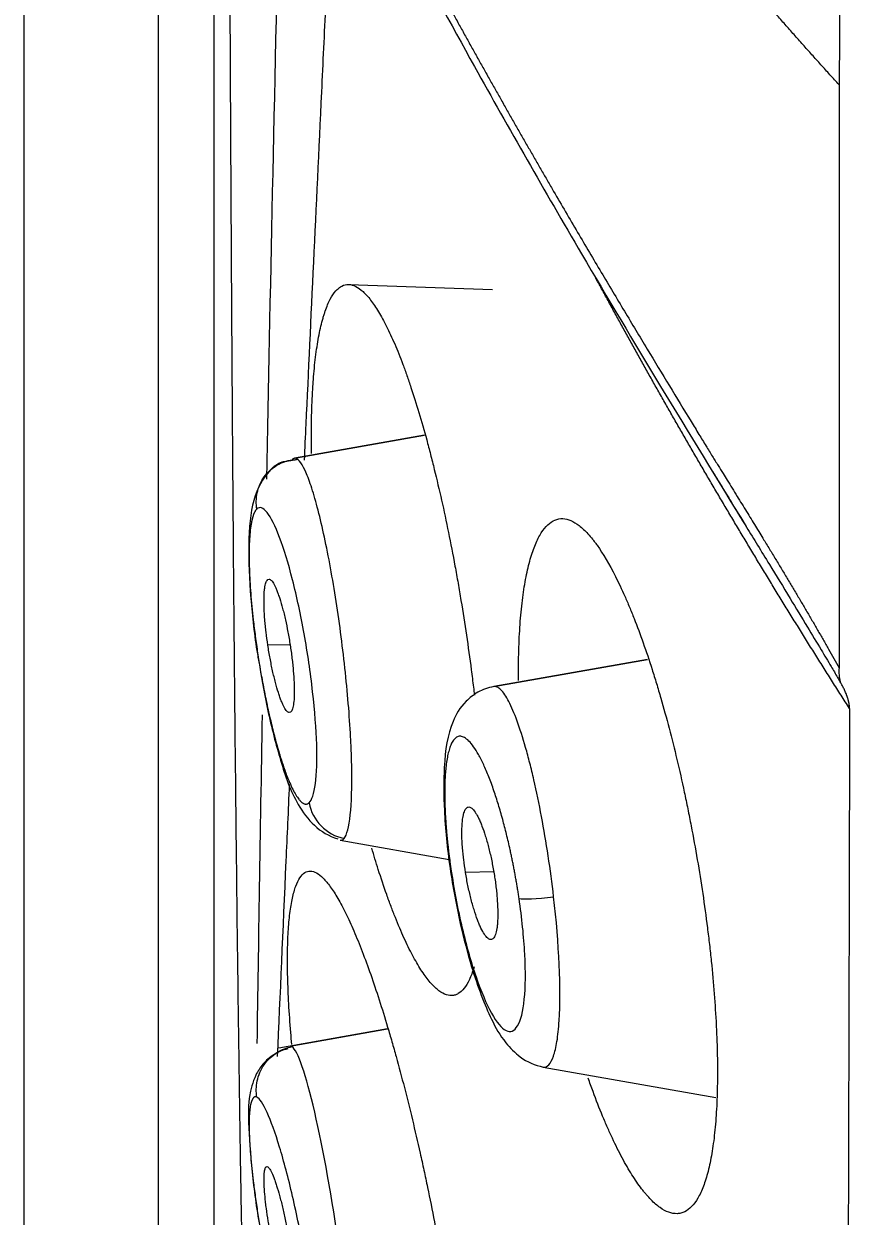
# Model space of a CAD drawing. Extents: x 541 to 1062, y 0 to 382.
# Drawn here: x 775.09 to 780.76, y 251.84 to 260 of the extents above; entities that cross this region are included whole.
import ezdxf

# ---------------------------------------------------------------- set-up
doc = ezdxf.new("R2010")
doc.units = 0
doc.header["$LTSCALE"] = 10
doc.header["$MEASUREMENT"] = 0
doc.header["$PDMODE"] = 3
doc.header["$PDSIZE"] = -10
doc.layers.get('0').update_dxf_attribs({"linetype": 'CONTINUOUS'})
doc.layers.get('DEFPOINTS').update_dxf_attribs({"linetype": 'CONTINUOUS'})
doc.layers.add('1', color=7, linetype='CONTINUOUS')
doc.styles.add('Daelim Dimension', font='')
doc.styles.get('Daelim Dimension').set_extended_font_data('NanumGothic')
doc.dimstyles.new('DEFAULT', dxfattribs={"dimscale": 2, "dimtxt": 2, "dimasz": 2, "dimexe": 0, "dimexo": 2, "dimgap": 1, "dimtad": 1, "dimdec": 1, "dimzin": 9, "dimdsep": 46, "dimtxsty": 'Daelim Dimension', "dimcen": 0.5, "dimclrd": 252, "dimclre": 252, "dimclrt": 3, "dimadec": 1, "dimazin": 0, "dimtfac": 1, "dimtdec": 1, "dimtix": 1, "dimtmove": 0, "dimatfit": 3, "dimfxl": 1, "dimtolj": 1, "dimtzin": 1, "dimlwd": 9, "dimlwe": 9, "dimarcsym": 0})

# ---------------------------------------------------------------- blocks, each defined once
blk = doc.blocks.new('*D9')
at = {"color": 5, "linetype": 'ByBlock', "lineweight": 9, "ltscale": 0.5, "transparency": 16777216}
for p, q in [((729.6377, 97.5389), (729.6377, 341.2206)), ((733.6377, 341.2206), (805.042, 341.2206)), ((809.042, 265.765), (809.042, 341.2206))]:
    blk.add_line(p, q, dxfattribs=at)
at = {"color": 5, "ltscale": 0.5, "transparency": 16777216}
for points in [[(733.6377, 341.8873), (733.6377, 340.5539), (729.6377, 341.2206)], [(805.042, 341.8873), (805.042, 340.5539), (809.042, 341.2206)]]:
    blk.add_solid(points, dxfattribs=at)
at = {"layer": 'DEFPOINTS', "color": 0, "ltscale": 0.5, "transparency": 16777216}
for p in [(809.042, 341.2206), (809.042, 261.765), (729.6377, 93.5389)]:
    blk.add_point(p, dxfattribs=at)
at = {"color": 7, "ltscale": 0.5, "transparency": 16777216, "insert": (769.3398, 346.2206), "char_height": 6, "attachment_point": 5, "style": 'Daelim Dimension'}
blk.add_mtext('\\A1;79.4', dxfattribs=at)

msp = doc.modelspace()

# ---------------------------------------------------------------- linework, layer by layer
at = {"layer": '1', "color": 7, "linetype": 'Continuous', "lineweight": 13}
for p, q in [((776.3946, 302.2637), (776.3946, 249.8852)), ((775.094, 276.0745), (775.094, 251.2472)), ((776.0168, 250.2611), (776.0168, 276.0745)), ((776.9179, 255.7476), (776.7653, 255.7458)), ((778.3126, 254.1933), (778.119, 254.1891))]:
    msp.add_line(p, q, dxfattribs=at)
at = {"layer": '1', "color": 7, "linetype": 'Continuous', "lineweight": 18}
for p, q in [((777.3187, 258.2152), (778.3033, 258.1808)), ((777.8379, 257.1826), (776.9474, 257.0256)), ((776.9476, 257.0256), (777.8379, 257.1826)), ((779.3648, 255.6482), (778.312, 255.4625)), ((778.3122, 255.4626), (779.3648, 255.6482)), ((777.2606, 254.4097), (778.0071, 254.278)), ((777.5855, 253.1171), (776.8405, 252.9858)), ((776.9182, 252.9995), (777.5855, 253.1171)), ((778.6511, 252.8565), (779.8328, 252.6481))]:
    msp.add_line(p, q, dxfattribs=at)
at = {"layer": '1', "color": 7, "linetype": 'Continuous', "lineweight": 13}
for centre, major_axis, ratio, start_param, end_param in [((781.1464, 255.6779), (0.4364, 0.244), 0.713811, 2.700253, 2.9623), ((777.3396, 254.7138), (-0.2034, 0.2205), 0.980541, 0.996249, 2.210489), ((778.7747, 254.0597), (0.2968, 0.0438), 0.096714, 3.359785, 4.521468)]:
    msp.add_ellipse(centre, major_axis=major_axis, ratio=ratio, start_param=start_param, end_param=end_param, dxfattribs=at)
at = {"layer": '1', "color": 7, "linetype": 'Continuous', "lineweight": 18}
for points, knots in [([(780.7491, 295.9735), (780.7434, 293.2116), (780.7357, 290.2542), (780.7234, 284.2266), (780.7171, 281.1374), (780.7045, 274.8029), (780.6979, 271.6788), (780.6879, 267.0649), (780.6847, 265.5362), (780.6811, 263.2686), (780.6805, 262.52), (780.6816, 261.4072), (780.6821, 261.0381), (780.6811, 260.3056), (780.6828, 259.9386), (780.6774, 259.5827)], [0, 0, 0, 0, 0.25, 0.25, 0.5, 0.5, 0.75, 0.75, 0.875, 0.875, 0.9375, 0.9375, 0.96875, 0.96875, 1, 1, 1, 1]), ([(777.1128, 261.7389), (777.3009, 261.3592), (777.6472, 260.6833), (778.1308, 259.7924), (778.5356, 259.0745), (778.9592, 258.3438), (779.4626, 257.5022), (779.8427, 256.8793), (780.0407, 256.5587)], [0, 0, 0, 0, 0.225327, 0.400543, 0.525709, 0.649361, 0.820259, 1, 1, 1, 1]), ([(776.6501, 249.2225), (776.65, 249.2275), (776.65, 249.2375), (776.6499, 249.252), (776.6497, 249.2718), (776.6494, 249.2971), (776.6489, 249.3288), (776.6483, 249.3606), (776.6475, 249.3924), (776.6466, 249.4209), (776.6457, 249.4458), (776.645, 249.4669), (776.6442, 249.4884), (776.6434, 249.5103), (776.6427, 249.5325), (776.6419, 249.5552), (776.641, 249.5782), (776.6402, 249.6017), (776.6394, 249.6255), (776.6385, 249.6498), (776.6376, 249.6744), (776.6368, 249.6995), (776.6359, 249.7249), (776.635, 249.7507), (776.6341, 249.777), (776.6332, 249.8036), (776.6323, 249.8306), (776.6313, 249.8581), (776.6304, 249.8859), (776.6295, 249.9141), (776.6285, 249.9427), (776.6276, 249.9718), (776.6266, 250.0012), (776.6257, 250.031), (776.6248, 250.0612), (776.6238, 250.0919), (776.6229, 250.1229), (776.6219, 250.1543), (776.621, 250.1862), (776.6201, 250.2184), (776.6191, 250.251), (776.6182, 250.2841), (776.616, 250.3644), (776.6126, 250.4948), (776.6081, 250.6811), (776.6036, 250.8748), (776.5993, 251.0759), (776.5951, 251.2845), (776.5909, 251.5005), (776.5869, 251.7238), (776.5829, 251.9546), (776.5789, 252.1928), (776.5751, 252.4383), (776.5713, 252.6912), (776.5651, 253.1256), (776.5567, 253.7678), (776.5465, 254.6569), (776.5369, 255.6073), (776.5308, 256.3188), (776.5274, 256.7457), (776.5265, 256.8665), (776.5256, 256.9879), (776.5247, 257.1099), (776.5239, 257.2325), (776.523, 257.3557), (776.5222, 257.4794), (776.5213, 257.6037), (776.5205, 257.7286), (776.5197, 257.8541), (776.5189, 257.9801), (776.5181, 258.1068), (776.5173, 258.234), (776.5166, 258.3617), (776.5158, 258.4901), (776.5151, 258.619), (776.5144, 258.7485), (776.5136, 258.8786), (776.5129, 259.0092), (776.5122, 259.1404), (776.5115, 259.2722), (776.5108, 259.4045), (776.5102, 259.5374), (776.5095, 259.6708), (776.5089, 259.8049), (776.5082, 259.9395), (776.5076, 260.0746), (776.507, 260.2103), (776.5063, 260.3466), (776.5057, 260.4834), (776.5051, 260.6208), (776.5046, 260.7587), (776.504, 260.8972), (776.5034, 261.0363), (776.5031, 261.1294), (776.5029, 261.176)], [0, 0, 0, 0, 0.003828, 0.00763, 0.010894, 0.018356, 0.025499, 0.032325, 0.038833, 0.045027, 0.048901, 0.052791, 0.056698, 0.060621, 0.064559, 0.068514, 0.072486, 0.076473, 0.080477, 0.084498, 0.088535, 0.092588, 0.096658, 0.100745, 0.104848, 0.108968, 0.113104, 0.117257, 0.121428, 0.125615, 0.129818, 0.134039, 0.138277, 0.142531, 0.146803, 0.151092, 0.155398, 0.159721, 0.164061, 0.168418, 0.172793, 0.177185, 0.181594, 0.204546, 0.227439, 0.25028, 0.273075, 0.295831, 0.318552, 0.341247, 0.36392, 0.386579, 0.409229, 0.431878, 0.45453, 0.522704, 0.590747, 0.658836, 0.727144, 0.735038, 0.742924, 0.750801, 0.75867, 0.766531, 0.774384, 0.78223, 0.790069, 0.797901, 0.805726, 0.813545, 0.821359, 0.829166, 0.836968, 0.844764, 0.852555, 0.860342, 0.868125, 0.875903, 0.883677, 0.891447, 0.899215, 0.906979, 0.91474, 0.922498, 0.930255, 0.938009, 0.945761, 0.953512, 0.961262, 0.96901, 0.976758, 0.984506, 0.992253, 1, 1, 1, 1]), ([(777.0645, 257.0578), (777.0642, 257.0791), (777.0639, 257.1001), (777.0632, 257.1886), (777.0641, 257.319), (777.069, 257.4396), (777.0733, 257.5119), (777.0742, 257.5262), (777.0762, 257.5544), (777.0773, 257.5684), (777.0806, 257.6096), (777.0831, 257.6362), (777.0911, 257.7135), (777.1037, 257.8096), (777.1198, 257.8923), (777.1333, 257.9492), (777.138, 257.9674), (777.1454, 257.9932), (777.1479, 258.0017), (777.153, 258.018), (777.1661, 258.0575), (777.1916, 258.1176), (777.217, 258.1557), (777.2371, 258.1785), (777.244, 258.1851), (777.2581, 258.1965), (777.2653, 258.2012), (777.2875, 258.2123), (777.3028, 258.2158), (777.3187, 258.2152)], [0, 0, 0, 0, 0.029786, 0.029786, 0.126807, 0.223829, 0.223829, 0.248084, 0.248084, 0.272339, 0.272339, 0.32085, 0.32085, 0.417871, 0.514893, 0.514893, 0.563404, 0.563404, 0.587659, 0.587659, 0.611914, 0.708936, 0.805957, 0.805957, 0.854468, 0.854468, 0.902979, 0.902979, 1, 1, 1, 1]), ([(777.3187, 258.2152), (777.3344, 258.2147), (777.3504, 258.2102), (777.3832, 258.1939), (777.4167, 258.17), (777.4516, 258.1315), (777.4782, 258.097), (777.4872, 258.0845), (777.5053, 258.0577), (777.5144, 258.0434), (777.5418, 257.9981), (777.5784, 257.9311), (777.6337, 257.8112), (777.6709, 257.7183), (777.6943, 257.656), (777.699, 257.6434), (777.7083, 257.6178), (777.7222, 257.5788), (777.7361, 257.5385), (777.7636, 257.456), (777.7999, 257.341), (777.8355, 257.2163), (777.8619, 257.119), (777.8706, 257.0859), (777.888, 257.0185), (777.8967, 256.9841), (777.9223, 256.8801), (777.9555, 256.7387), (778.0026, 256.518), (778.0323, 256.3653), (778.0538, 256.2485), (778.0609, 256.2092), (778.0747, 256.1304), (778.0814, 256.091), (778.1011, 255.9727), (778.1259, 255.8147), (778.148, 255.6561), (778.1635, 255.537), (778.1685, 255.4972), (778.1754, 255.4395), (778.1776, 255.4215), (778.1797, 255.4035)], [0, 0, 0, 0, 0.056414, 0.056414, 0.112829, 0.169243, 0.169243, 0.19745, 0.19745, 0.225657, 0.225657, 0.282072, 0.338486, 0.3949, 0.3949, 0.409004, 0.409004, 0.423107, 0.451314, 0.451314, 0.507729, 0.564143, 0.564143, 0.59235, 0.59235, 0.620557, 0.620557, 0.676972, 0.733386, 0.7898, 0.7898, 0.818007, 0.818007, 0.846215, 0.846215, 0.902629, 0.959043, 0.959043, 0.98725, 0.98725, 1, 1, 1, 1]), ([(776.7796, 256.942), (776.7304, 256.8885), (776.6543, 256.7501), (776.6273, 256.4515), (776.6432, 256.08), (776.6757, 255.7818), (776.7041, 255.6277), (776.7098, 255.599)], [0, 0, 0, 0, 0.240897, 0.489285, 0.726047, 0.948935, 1, 1, 1, 1]), ([(779.8106, 256.9355), (779.8211, 256.9181), (779.8523, 256.8666), (779.9059, 256.7785), (779.9729, 256.6688), (780.0445, 256.552), (780.1205, 256.428), (780.2201, 256.2654), (780.3339, 256.0792), (780.4523, 255.8841), (780.5461, 255.7282), (780.615, 255.6128), (780.6589, 255.539), (780.6797, 255.5038), (780.6859, 255.4934)], [0, 0, 0, 0, 0.03737, 0.110941, 0.189216, 0.272183, 0.359828, 0.452133, 0.614248, 0.747932, 0.853268, 0.930345, 0.979238, 1, 1, 1, 1]), ([(777.0475, 254.6663), (777.0671, 254.6844), (777.0814, 254.7276), (777.0998, 254.8671), (777.1028, 254.9565), (777.0964, 255.1722), (777.0871, 255.2948), (777.0571, 255.5592), (777.0375, 255.6923), (776.9906, 255.9527), (776.9639, 256.0763), (776.905, 256.3073), (776.8754, 256.4043), (776.8155, 256.5627), (776.7873, 256.6191), (776.7327, 256.688), (776.7094, 256.6963), (776.6899, 256.6783)], [0, 0, 0, 0, 0.125, 0.125, 0.25, 0.25, 0.375, 0.375, 0.5, 0.5, 0.625, 0.625, 0.75, 0.75, 0.875, 0.875, 1, 1, 1, 1]), ([(776.6899, 256.6783), (776.6892, 256.6776), (776.6877, 256.6762), (776.6855, 256.6738), (776.6833, 256.6712), (776.6812, 256.6683), (776.6792, 256.6652), (776.6772, 256.6619), (776.6752, 256.6584), (776.6733, 256.6546), (776.6714, 256.6506), (776.6696, 256.6463), (776.6678, 256.6419), (776.6661, 256.6372), (776.6644, 256.6322), (776.6628, 256.6271), (776.6612, 256.6217), (776.6597, 256.616), (776.6582, 256.6102), (776.6567, 256.6041), (776.6553, 256.5978), (776.654, 256.5912), (776.6527, 256.5845), (776.6514, 256.5774), (776.6502, 256.5702), (776.649, 256.5627), (776.6479, 256.555), (776.6448, 256.532), (776.6406, 256.4903), (776.6372, 256.4234), (776.6364, 256.3484), (776.6381, 256.2682), (776.6418, 256.1848), (776.6475, 256.0998), (776.6552, 256.0114), (776.6635, 255.9318), (776.6717, 255.8631), (776.6789, 255.8062), (776.6867, 255.7493), (776.695, 255.6926), (776.7038, 255.636), (776.7131, 255.5794), (776.7273, 255.4984), (776.7472, 255.394), (776.7739, 255.2697), (776.8023, 255.1518), (776.8317, 255.0424), (776.8617, 254.9441), (776.8893, 254.8656), (776.914, 254.804), (776.9359, 254.7569), (776.9571, 254.7184), (776.973, 254.6956), (776.9838, 254.6828), (776.9898, 254.6763), (776.9958, 254.6707), (777.0016, 254.6661), (777.0072, 254.6624), (777.0128, 254.6596), (777.0182, 254.6578), (777.0234, 254.6568), (777.0285, 254.6568), (777.0335, 254.6578), (777.0383, 254.6596), (777.043, 254.6624), (777.046, 254.665), (777.0475, 254.6663)], [0, 0, 0, 0, 0.004847, 0.009683, 0.014509, 0.019326, 0.024135, 0.028937, 0.033733, 0.038525, 0.043314, 0.048101, 0.052888, 0.057674, 0.062463, 0.067254, 0.072049, 0.076849, 0.081656, 0.08647, 0.091293, 0.096126, 0.10097, 0.105826, 0.110695, 0.115579, 0.120479, 0.125396, 0.15843, 0.190966, 0.223382, 0.256057, 0.286095, 0.315713, 0.345194, 0.374828, 0.392983, 0.410947, 0.428774, 0.446518, 0.464235, 0.481982, 0.499814, 0.541157, 0.58253, 0.624627, 0.666687, 0.708223, 0.749917, 0.781233, 0.812341, 0.84353, 0.875089, 0.884887, 0.894622, 0.904302, 0.913937, 0.923533, 0.933101, 0.942648, 0.952184, 0.961717, 0.971256, 0.980811, 0.990389, 1, 1, 1, 1]), ([(778.4823, 255.5038), (778.4822, 255.5154), (778.4821, 255.527), (778.4818, 255.6052), (778.4836, 255.7337), (778.49, 255.8523), (778.4965, 255.9375), (778.499, 255.9653), (778.5045, 256.0195), (778.5075, 256.0457), (778.5174, 256.1217), (778.5326, 256.2161), (778.5519, 256.2971), (778.5679, 256.3529), (778.5735, 256.3706), (778.5851, 256.4043), (778.5912, 256.4204), (778.61, 256.4654), (778.6367, 256.5175), (778.6664, 256.5545), (778.6977, 256.5841), (778.7141, 256.5951), (778.7484, 256.6094), (778.7662, 256.6126), (778.7845, 256.612)], [0, 0, 0, 0, 0.016909, 0.016909, 0.115218, 0.213527, 0.213527, 0.262682, 0.262682, 0.311837, 0.311837, 0.410146, 0.508455, 0.508455, 0.557609, 0.557609, 0.606764, 0.606764, 0.705073, 0.803382, 0.803382, 0.901691, 0.901691, 1, 1, 1, 1]), ([(778.7845, 256.612), (778.8026, 256.6113), (778.8211, 256.6069), (778.8589, 256.5909), (778.8974, 256.5676), (778.9374, 256.53), (778.968, 256.4964), (778.9783, 256.4843), (778.9939, 256.4648), (778.9991, 256.4581), (779.0095, 256.4442), (779.0148, 256.4371), (779.0618, 256.3711), (779.1038, 256.2997), (779.1674, 256.174), (779.1886, 256.129), (779.2207, 256.0567), (779.2314, 256.0318), (779.2526, 255.9808), (779.2632, 255.9547), (779.3156, 255.8213), (779.3567, 255.705), (779.4069, 255.5478), (779.4218, 255.4997), (779.4367, 255.4503), (779.4465, 255.417), (779.4515, 255.4002), (779.4758, 255.3158), (779.5138, 255.1781), (779.5674, 254.9633), (779.6011, 254.8147), (779.6255, 254.7011), (779.6334, 254.6629), (779.6491, 254.5858), (779.6568, 254.5472), (779.6791, 254.4314), (779.7071, 254.2767), (779.7319, 254.1216), (779.755, 253.9663), (779.7657, 253.8885), (779.7805, 253.7717), (779.7851, 253.733), (779.7939, 253.6563), (779.7981, 253.6183), (779.8097, 253.5052), (779.8231, 253.3568), (779.8324, 253.2135), (779.8369, 253.1255), (779.8377, 253.108), (779.8392, 253.0731), (779.8399, 253.0557), (779.8418, 253.004), (779.8427, 252.9702), (779.8447, 252.8706), (779.8451, 252.7429), (779.8411, 252.625), (779.8364, 252.5404), (779.8345, 252.5128), (779.8302, 252.4588), (779.8278, 252.4325), (779.8197, 252.3562), (779.8067, 252.2613), (779.7896, 252.1798), (779.7704, 252.1049), (779.7597, 252.0708), (779.7363, 252.0093), (779.7238, 251.9825), (779.697, 251.9364), (779.6685, 251.8978), (779.6367, 251.8739), (779.6116, 251.8615), (779.6031, 251.8584), (779.5856, 251.8539), (779.5767, 251.8527), (779.5676, 251.8523)], [0, 0, 0, 0, 0.03125, 0.03125, 0.0625, 0.09375, 0.09375, 0.109375, 0.109375, 0.117187, 0.117187, 0.125, 0.125, 0.1875, 0.1875, 0.21875, 0.21875, 0.234375, 0.234375, 0.25, 0.25, 0.3125, 0.3125, 0.328125, 0.335937, 0.335937, 0.34375, 0.34375, 0.375, 0.40625, 0.4375, 0.4375, 0.453125, 0.453125, 0.46875, 0.46875, 0.5, 0.53125, 0.53125, 0.5625, 0.5625, 0.578125, 0.578125, 0.59375, 0.59375, 0.625, 0.65625, 0.65625, 0.664062, 0.664062, 0.671875, 0.671875, 0.6875, 0.6875, 0.71875, 0.75, 0.75, 0.765625, 0.765625, 0.78125, 0.78125, 0.8125, 0.84375, 0.84375, 0.875, 0.875, 0.90625, 0.90625, 0.9375, 0.96875, 0.96875, 0.984375, 0.984375, 1, 1, 1, 1]), ([(776.7653, 255.7458), (776.7608, 255.7758), (776.7568, 255.8053), (776.7516, 255.8488), (776.7501, 255.8632), (776.7472, 255.8918), (776.7459, 255.906), (776.7425, 255.9473), (776.7409, 255.9734), (776.7394, 256.0104), (776.7391, 256.0225), (776.7388, 256.0456), (776.7388, 256.0566), (776.7394, 256.0879), (776.7404, 256.1066), (776.7429, 256.1312), (776.7439, 256.1388), (776.7463, 256.1526), (776.7489, 256.165), (776.7521, 256.1747), (776.7556, 256.183), (776.7575, 256.1865), (776.7636, 256.1947), (776.7681, 256.1973), (776.7756, 256.1969), (776.7782, 256.196), (776.7837, 256.1928), (776.7865, 256.1905), (776.7951, 256.1816), (776.8011, 256.1729), (776.8106, 256.1558), (776.8138, 256.1494), (776.8203, 256.1354), (776.8268, 256.1203), (776.8334, 256.1029), (776.84, 256.0844), (776.8434, 256.0745), (776.8534, 256.0432), (776.86, 256.0207), (776.8697, 255.9844), (776.8729, 255.9719), (776.8792, 255.946), (776.8824, 255.9326), (776.8915, 255.8919), (776.8973, 255.8639), (776.9082, 255.8063), (776.9133, 255.7765), (776.918, 255.7465)], [0, 0, 0, 0, 0.0625, 0.0625, 0.09375, 0.09375, 0.125, 0.125, 0.1875, 0.1875, 0.21875, 0.21875, 0.25, 0.25, 0.3125, 0.3125, 0.34375, 0.34375, 0.375, 0.40625, 0.40625, 0.4375, 0.4375, 0.5, 0.5, 0.53125, 0.53125, 0.5625, 0.5625, 0.625, 0.625, 0.65625, 0.65625, 0.6875, 0.71875, 0.71875, 0.75, 0.75, 0.8125, 0.8125, 0.84375, 0.84375, 0.875, 0.875, 0.9375, 0.9375, 1, 1, 1, 1]), ([(776.918, 255.7465), (776.9227, 255.7161), (776.9269, 255.6861), (776.9324, 255.6417), (776.934, 255.627), (776.9371, 255.5978), (776.9385, 255.5833), (776.9421, 255.5411), (776.9439, 255.5143), (776.9455, 255.4762), (776.9459, 255.4638), (776.9463, 255.4401), (776.9463, 255.4288), (776.9459, 255.3966), (776.9449, 255.3774), (776.9416, 255.3434), (776.9393, 255.3292), (776.9349, 255.3121), (776.9333, 255.3071), (776.9297, 255.2985), (776.9278, 255.2949), (776.9216, 255.2864), (776.917, 255.2837), (776.9094, 255.2842), (776.9067, 255.285), (776.9012, 255.2883), (776.8984, 255.2907), (776.8896, 255.2999), (776.8835, 255.3088), (776.8738, 255.3265), (776.8706, 255.3331), (776.864, 255.3474), (776.8574, 255.3629), (776.8507, 255.3809), (776.8439, 255.4), (776.8405, 255.4103), (776.8303, 255.4423), (776.8236, 255.4654), (776.8138, 255.5027), (776.8106, 255.5156), (776.8041, 255.5422), (776.801, 255.5559), (776.7918, 255.5974), (776.786, 255.6259), (776.7778, 255.6702), (776.7751, 255.6853), (776.7701, 255.7155), (776.7676, 255.7306), (776.7653, 255.7458)], [0, 0, 0, 0, 0.0625, 0.0625, 0.09375, 0.09375, 0.125, 0.125, 0.1875, 0.1875, 0.21875, 0.21875, 0.25, 0.25, 0.3125, 0.3125, 0.375, 0.375, 0.40625, 0.40625, 0.4375, 0.4375, 0.5, 0.5, 0.53125, 0.53125, 0.5625, 0.5625, 0.625, 0.625, 0.65625, 0.65625, 0.6875, 0.71875, 0.71875, 0.75, 0.75, 0.8125, 0.8125, 0.84375, 0.84375, 0.875, 0.875, 0.9375, 0.9375, 0.96875, 0.96875, 1, 1, 1, 1]), ([(776.7098, 255.599), (776.7259, 255.4966), (776.7674, 255.2679), (776.8541, 254.9374), (776.9373, 254.6935), (777.0816, 254.4959), (777.1835, 254.4388), (777.2438, 254.4186)], [0, 0, 0, 0, 0.182089, 0.429097, 0.692345, 0.839292, 1, 1, 1, 1]), ([(780.7491, 255.3116), (780.7491, 255.3132), (780.7491, 255.3162), (780.7489, 255.321), (780.7486, 255.3257), (780.7482, 255.3306), (780.7476, 255.3355), (780.7469, 255.3404), (780.7461, 255.3454), (780.7451, 255.3505), (780.744, 255.3556), (780.7428, 255.3608), (780.7415, 255.366), (780.7401, 255.3712), (780.7386, 255.3765), (780.7369, 255.3819), (780.7352, 255.3873), (780.7333, 255.3927), (780.7314, 255.3982), (780.7293, 255.4038), (780.7272, 255.4094), (780.724, 255.4174), (780.7197, 255.4276), (780.7142, 255.4398), (780.7086, 255.4514), (780.703, 255.4627), (780.6973, 255.4734), (780.6915, 255.4838), (780.6878, 255.4901), (780.6859, 255.4934)], [0, 0, 0, 0, 0.024313, 0.04833, 0.07211, 0.095714, 0.119205, 0.142646, 0.166102, 0.189638, 0.21332, 0.23721, 0.261373, 0.285868, 0.310755, 0.336091, 0.361928, 0.388318, 0.415309, 0.442947, 0.471275, 0.50033, 0.567157, 0.63481, 0.703718, 0.774301, 0.846962, 0.922079, 1, 1, 1, 1]), ([(778.3121, 255.4619), (778.2726, 255.454), (778.2045, 255.4302), (778.0936, 255.3425), (778.003, 255.1818), (777.969, 254.9618), (777.969, 254.5985), (777.993, 254.3581), (778.013, 254.2179)], [0, 0, 0, 0, 0.083144, 0.157846, 0.299065, 0.573092, 0.768018, 1, 1, 1, 1]), ([(780.7491, 255.3116), (780.7434, 252.5937), (780.7357, 250.059), (780.7234, 245.5675), (780.7171, 243.5881), (780.7045, 240.1824), (780.6979, 238.8224), (780.6879, 237.283), (780.6847, 236.8531), (780.6811, 236.3385), (780.6805, 236.1883), (780.6816, 235.9924), (780.6821, 235.9324), (780.6811, 235.8289), (780.6828, 235.7769), (780.6774, 235.75)], [0, 0, 0, 0, 0.25, 0.25, 0.5, 0.5, 0.75, 0.75, 0.875, 0.875, 0.9375, 0.9375, 0.96875, 0.96875, 1, 1, 1, 1]), ([(778.4859, 254.0108), (778.4851, 254.0161), (778.4835, 254.0267), (778.481, 254.0427), (778.4785, 254.0587), (778.476, 254.0746), (778.4734, 254.0906), (778.4707, 254.1065), (778.468, 254.1225), (778.4653, 254.1384), (778.4624, 254.1543), (778.4596, 254.1702), (778.4567, 254.1861), (778.4537, 254.202), (778.4506, 254.2179), (778.4476, 254.2338), (778.4444, 254.2497), (778.4412, 254.2656), (778.438, 254.2814), (778.4347, 254.2973), (778.4313, 254.3131), (778.4279, 254.3289), (778.4217, 254.3574), (778.4124, 254.3982), (778.3999, 254.4507), (778.3869, 254.5021), (778.3685, 254.5712), (778.3443, 254.6552), (778.3126, 254.7534), (778.2788, 254.8455), (778.2432, 254.9289), (778.2082, 254.9977), (778.1743, 255.0522), (778.142, 255.0914), (778.1126, 255.1145), (778.0862, 255.1236), (778.0631, 255.1199), (778.0422, 255.1037), (778.0251, 255.0776), (778.0115, 255.0454), (778.001, 255.0098), (777.9922, 254.9677), (777.9857, 254.922), (777.981, 254.8741), (777.9781, 254.8248), (777.9766, 254.7748), (777.9763, 254.7252), (777.977, 254.6768), (777.9786, 254.6264), (777.9808, 254.5824), (777.983, 254.5456), (777.985, 254.5166), (777.9873, 254.4874), (777.9898, 254.4579), (777.9926, 254.4281), (777.9957, 254.3979), (777.999, 254.3675), (778.0025, 254.3367), (778.0063, 254.3057), (778.0104, 254.2743), (778.0147, 254.2426), (778.0178, 254.2214), (778.0194, 254.2107)], [0, 0, 0, 0, 0.005018, 0.01003, 0.015036, 0.020039, 0.02504, 0.030039, 0.035039, 0.040041, 0.045045, 0.050053, 0.055067, 0.060087, 0.065116, 0.070154, 0.075202, 0.080263, 0.085336, 0.090424, 0.095527, 0.100648, 0.105786, 0.123271, 0.140752, 0.15828, 0.175905, 0.213076, 0.250114, 0.291671, 0.33311, 0.375091, 0.415328, 0.455189, 0.495255, 0.530478, 0.565283, 0.600099, 0.635354, 0.66197, 0.688328, 0.714626, 0.741063, 0.763185, 0.785378, 0.807767, 0.826235, 0.844633, 0.86303, 0.881492, 0.891379, 0.901228, 0.911052, 0.920859, 0.930661, 0.940468, 0.95029, 0.960139, 0.970024, 0.979956, 0.989945, 1, 1, 1, 1]), ([(778.119, 254.1891), (778.1142, 254.2189), (778.11, 254.2483), (778.1048, 254.2917), (778.1032, 254.306), (778.1004, 254.3345), (778.0992, 254.3486), (778.0961, 254.3897), (778.0948, 254.4157), (778.0941, 254.4526), (778.0941, 254.4646), (778.0944, 254.4875), (778.0948, 254.4984), (778.0964, 254.5295), (778.0983, 254.5481), (778.1023, 254.5726), (778.1038, 254.5801), (778.1072, 254.5937), (778.1109, 254.6059), (778.1153, 254.6155), (778.12, 254.6238), (778.1225, 254.6272), (778.1305, 254.6353), (778.1363, 254.6378), (778.1458, 254.6374), (778.1491, 254.6365), (778.1559, 254.6334), (778.1593, 254.6311), (778.1699, 254.6223), (778.1773, 254.6137), (778.1887, 254.5969), (778.1926, 254.5905), (778.2004, 254.5768), (778.2082, 254.5619), (778.216, 254.5447), (778.2238, 254.5264), (778.2278, 254.5167), (778.2396, 254.4858), (778.2472, 254.4636), (778.2584, 254.4277), (778.2621, 254.4153), (778.2694, 254.3897), (778.273, 254.3765), (778.2834, 254.3361), (778.2899, 254.3084), (778.299, 254.2655), (778.3019, 254.251), (778.3076, 254.2215), (778.3103, 254.2067), (778.3128, 254.1918)], [0, 0, 0, 0, 0.0625, 0.0625, 0.09375, 0.09375, 0.125, 0.125, 0.1875, 0.1875, 0.21875, 0.21875, 0.25, 0.25, 0.3125, 0.3125, 0.34375, 0.34375, 0.375, 0.40625, 0.40625, 0.4375, 0.4375, 0.5, 0.5, 0.53125, 0.53125, 0.5625, 0.5625, 0.625, 0.625, 0.65625, 0.65625, 0.6875, 0.71875, 0.71875, 0.75, 0.75, 0.8125, 0.8125, 0.84375, 0.84375, 0.875, 0.875, 0.9375, 0.9375, 0.96875, 0.96875, 1, 1, 1, 1]), ([(778.024, 253.3458), (778.0083, 253.3453), (777.9921, 253.3487), (777.9588, 253.3632), (777.9245, 253.3853), (777.8885, 253.4224), (777.8609, 253.456), (777.8515, 253.4682), (777.8326, 253.4944), (777.8231, 253.5084), (777.7945, 253.5529), (777.7561, 253.619), (777.6977, 253.7379), (777.6582, 253.8305), (777.6284, 253.905), (777.6185, 253.9305), (777.5988, 253.9829), (777.589, 254.0097), (777.5597, 254.0921), (777.5252, 254.1946), (777.4913, 254.3052), (777.4765, 254.3554)], [0, 0, 0, 0, 0.102202, 0.102202, 0.204405, 0.306607, 0.306607, 0.357709, 0.357709, 0.40881, 0.40881, 0.511012, 0.613215, 0.715417, 0.715417, 0.766519, 0.766519, 0.81762, 0.81762, 0.919822, 1, 1, 1, 1]), ([(776.9294, 253.0109), (776.9268, 253.0386), (776.9245, 253.0659), (776.9167, 253.1607), (776.9076, 253.2917), (776.9026, 253.413), (776.9004, 253.5002), (776.8999, 253.5287), (776.8995, 253.5843), (776.8996, 253.6112), (776.9006, 253.6893), (776.904, 253.7865), (776.9115, 253.8702), (776.9186, 253.9279), (776.9212, 253.9463), (776.927, 253.9813), (776.9302, 253.9979), (776.9403, 254.0447), (776.9557, 254.099), (776.9745, 254.1378), (776.9951, 254.1688), (777.0063, 254.1804), (777.0304, 254.1956), (777.0432, 254.1992), (777.0568, 254.1987)], [0, 0, 0, 0, 0.038138, 0.038138, 0.134324, 0.23051, 0.23051, 0.278603, 0.278603, 0.326697, 0.326697, 0.422883, 0.519069, 0.519069, 0.567162, 0.567162, 0.615255, 0.615255, 0.711441, 0.807628, 0.807628, 0.903814, 0.903814, 1, 1, 1, 1]), ([(777.0568, 254.1987), (777.0702, 254.1982), (777.0843, 254.1938), (777.1134, 254.1774), (777.1437, 254.1534), (777.1762, 254.1144), (777.2015, 254.0795), (777.21, 254.067), (777.2274, 254.0399), (777.2361, 254.0255), (777.2626, 253.9798), (777.2985, 253.9122), (777.354, 253.7914), (777.3921, 253.6979), (777.4308, 253.5977), (777.4502, 253.545), (777.4889, 253.4347), (777.5276, 253.3195), (777.5663, 253.1945), (777.5953, 253.0971), (777.605, 253.064), (777.6195, 253.0134), (777.6244, 252.9963), (777.634, 252.9621), (777.658, 252.8762), (777.7004, 252.7174), (777.7552, 252.4973), (777.7906, 252.345), (777.8168, 252.2285), (777.8254, 252.1893), (777.8424, 252.1109), (777.8507, 252.0717), (777.8753, 251.954), (777.907, 251.7966), (777.9365, 251.6385), (777.9577, 251.5197), (777.9647, 251.4801), (777.9783, 251.4007), (777.9849, 251.3609), (778.0043, 251.2425), (778.0285, 251.087), (778.06, 250.8608), (778.0777, 250.7146), (778.0898, 250.6068), (778.0937, 250.5711), (778.1008, 250.501), (778.1041, 250.4666), (778.1075, 250.4295), (778.1078, 250.4262), (778.1081, 250.4228)], [0, 0, 0, 0, 0.045353, 0.045353, 0.090705, 0.136058, 0.136058, 0.158734, 0.158734, 0.18141, 0.18141, 0.226763, 0.272115, 0.317468, 0.317468, 0.36282, 0.36282, 0.408173, 0.453525, 0.453525, 0.476201, 0.476201, 0.487539, 0.487539, 0.498878, 0.54423, 0.589583, 0.634935, 0.634935, 0.657611, 0.657611, 0.680288, 0.680288, 0.72564, 0.770993, 0.770993, 0.793669, 0.793669, 0.816345, 0.816345, 0.861698, 0.90705, 0.952403, 0.952403, 0.975079, 0.975079, 0.997755, 0.997755, 1, 1, 1, 1]), ([(778.0129, 254.2177), (778.0326, 254.0869), (778.0759, 253.8553), (778.1718, 253.4849), (778.2782, 253.2095), (778.3708, 253.0424), (778.5037, 252.9062), (778.5937, 252.8685), (778.6512, 252.8566)], [0, 0, 0, 0, 0.197777, 0.366557, 0.618674, 0.77039, 0.86804, 1, 1, 1, 1]), ([(778.0194, 254.2107), (778.0389, 254.0778), (778.0642, 253.9448), (778.1236, 253.6904), (778.1563, 253.5751), (778.2256, 253.373), (778.2608, 253.2905), (778.3327, 253.1619), (778.3657, 253.1223), (778.4272, 253.0916), (778.4532, 253.1017), (778.4976, 253.1762), (778.513, 253.2363), (778.53, 253.4043), (778.5311, 253.508), (778.5185, 253.7499), (778.5056, 253.8771), (778.4859, 254.0108)], [0, 0, 0, 0, 0.125, 0.125, 0.25, 0.25, 0.375, 0.375, 0.5, 0.5, 0.625, 0.625, 0.75, 0.75, 0.875, 0.875, 1, 1, 1, 1]), ([(778.3128, 254.1918), (778.3179, 254.1614), (778.3224, 254.1315), (778.328, 254.087), (778.3297, 254.0723), (778.3328, 254.0431), (778.3341, 254.0286), (778.3375, 253.9863), (778.339, 253.9595), (778.34, 253.9214), (778.3401, 253.909), (778.3399, 253.8853), (778.3393, 253.8627), (778.3379, 253.8424), (778.3361, 253.8231), (778.335, 253.814), (778.331, 253.7886), (778.3276, 253.7745), (778.3215, 253.7575), (778.3193, 253.7525), (778.3145, 253.7439), (778.3119, 253.7403), (778.3039, 253.7319), (778.2979, 253.7293), (778.2883, 253.7297), (778.2849, 253.7306), (778.278, 253.7338), (778.2709, 253.7385), (778.2636, 253.746), (778.256, 253.7549), (778.2522, 253.7601), (778.2404, 253.7777), (778.2326, 253.7919), (778.2206, 253.8168), (778.2166, 253.8257), (778.2086, 253.8447), (778.2045, 253.8549), (778.1926, 253.8866), (778.1848, 253.9096), (778.1735, 253.9467), (778.1697, 253.9595), (778.1623, 253.9861), (778.1587, 253.9996), (778.1483, 254.0409), (778.1418, 254.0694), (778.1327, 254.1136), (778.1297, 254.1287), (778.1242, 254.1588), (778.1215, 254.1739), (778.119, 254.1891)], [0, 0, 0, 0, 0.0625, 0.0625, 0.09375, 0.09375, 0.125, 0.125, 0.1875, 0.1875, 0.21875, 0.21875, 0.25, 0.28125, 0.28125, 0.3125, 0.3125, 0.375, 0.375, 0.40625, 0.40625, 0.4375, 0.4375, 0.5, 0.5, 0.53125, 0.53125, 0.5625, 0.59375, 0.59375, 0.625, 0.625, 0.6875, 0.6875, 0.71875, 0.71875, 0.75, 0.75, 0.8125, 0.8125, 0.84375, 0.84375, 0.875, 0.875, 0.9375, 0.9375, 0.96875, 0.96875, 1, 1, 1, 1]), ([(778.1789, 253.5438), (778.1782, 253.5415), (778.1775, 253.5393), (778.1671, 253.5057), (778.1566, 253.4784), (778.1341, 253.4314), (778.1101, 253.3919), (778.0831, 253.3675), (778.0617, 253.355), (778.0544, 253.3518), (778.0395, 253.3473), (778.0318, 253.3461), (778.024, 253.3458)], [0, 0, 0, 0, 0.017681, 0.017681, 0.263261, 0.263261, 0.50884, 0.75442, 0.75442, 0.87721, 0.87721, 1, 1, 1, 1]), ([(776.9013, 252.9809), (776.8659, 252.9719), (776.8028, 252.9461), (776.7282, 252.8791), (776.6801, 252.8023), (776.6274, 252.6485), (776.6312, 252.4651), (776.6572, 252.1027), (776.6959, 251.8297), (776.7238, 251.6893), (776.7268, 251.6745)], [0, 0, 0, 0, 0.064874, 0.129039, 0.191072, 0.251937, 0.505564, 0.745375, 0.973315, 1, 1, 1, 1]), ([(779.5676, 251.8523), (779.5492, 251.8517), (779.5303, 251.8549), (779.4917, 251.8688), (779.452, 251.8901), (779.4106, 251.926), (779.3788, 251.9584), (779.368, 251.9702), (779.3518, 251.9892), (779.3463, 251.9957), (779.3355, 252.0093), (779.3082, 252.0441), (779.2588, 252.1161), (779.1922, 252.2312), (779.1474, 252.3207), (779.1192, 252.3807), (779.1136, 252.393), (779.1024, 252.4177), (779.0855, 252.4553), (779.0689, 252.4944), (779.0357, 252.5743), (779.0025, 252.659), (778.9698, 252.7494), (778.9587, 252.781)], [0, 0, 0, 0, 0.105042, 0.105042, 0.210084, 0.315126, 0.315126, 0.367647, 0.367647, 0.393908, 0.393908, 0.420168, 0.52521, 0.630252, 0.735294, 0.735294, 0.761555, 0.761555, 0.787815, 0.840336, 0.840336, 0.945378, 1, 1, 1, 1]), ([(776.6899, 252.65), (776.6892, 252.6504), (776.6877, 252.6511), (776.6855, 252.6518), (776.6833, 252.6523), (776.6812, 252.6525), (776.6792, 252.6525), (776.6772, 252.6523), (776.6752, 252.6518), (776.6733, 252.6511), (776.6714, 252.6502), (776.6696, 252.649), (776.6678, 252.6476), (776.6661, 252.6459), (776.6644, 252.644), (776.6628, 252.6419), (776.6612, 252.6395), (776.6597, 252.6369), (776.6582, 252.634), (776.6567, 252.6309), (776.6553, 252.6276), (776.654, 252.624), (776.6527, 252.6202), (776.6514, 252.6161), (776.6502, 252.6118), (776.649, 252.6073), (776.6479, 252.6025), (776.6448, 252.5879), (776.6406, 252.5598), (776.6372, 252.5107), (776.6364, 252.4522), (776.6381, 252.3865), (776.6418, 252.3157), (776.6475, 252.2413), (776.6552, 252.1619), (776.6635, 252.0887), (776.6717, 252.0244), (776.6789, 251.9705), (776.6867, 251.916), (776.695, 251.861), (776.7038, 251.8055), (776.7131, 251.7494), (776.7273, 251.668), (776.7472, 251.5613), (776.7739, 251.4305), (776.8023, 251.3029), (776.8317, 251.1807), (776.8617, 251.0667), (776.8893, 250.9714), (776.914, 250.8929), (776.9359, 250.8294), (776.9571, 250.7734), (776.973, 250.7363), (776.9838, 250.7132), (776.9898, 250.7008), (776.9958, 250.6892), (777.0016, 250.6786), (777.0072, 250.6689), (777.0128, 250.6601), (777.0182, 250.6522), (777.0234, 250.6452), (777.0285, 250.6391), (777.0335, 250.6339), (777.0383, 250.6296), (777.043, 250.6262), (777.046, 250.6246), (777.0475, 250.6239)], [0, 0, 0, 0, 0.004847, 0.009683, 0.014509, 0.019326, 0.024135, 0.028937, 0.033733, 0.038525, 0.043314, 0.048101, 0.052888, 0.057674, 0.062463, 0.067254, 0.072049, 0.076849, 0.081656, 0.08647, 0.091293, 0.096126, 0.10097, 0.105826, 0.110695, 0.115579, 0.120479, 0.125396, 0.15843, 0.190966, 0.223382, 0.256057, 0.286095, 0.315713, 0.345194, 0.374828, 0.392983, 0.410947, 0.428774, 0.446518, 0.464235, 0.481982, 0.499814, 0.541157, 0.58253, 0.624627, 0.666687, 0.708223, 0.749917, 0.781233, 0.812341, 0.84353, 0.875089, 0.884887, 0.894622, 0.904302, 0.913937, 0.923533, 0.933101, 0.942648, 0.952184, 0.961717, 0.971256, 0.980811, 0.990389, 1, 1, 1, 1]), ([(777.0475, 250.6239), (777.0671, 250.6148), (777.0814, 250.6321), (777.0998, 250.7209), (777.1028, 250.7884), (777.0964, 250.9673), (777.0871, 251.0759), (777.0571, 251.3217), (777.0375, 251.4508), (776.9906, 251.7137), (776.9639, 251.8438), (776.905, 252.0978), (776.8754, 252.2102), (776.8155, 252.4078), (776.7873, 252.4863), (776.7327, 252.6064), (776.7094, 252.641), (776.6899, 252.65)], [0, 0, 0, 0, 0.125, 0.125, 0.25, 0.25, 0.375, 0.375, 0.5, 0.5, 0.625, 0.625, 0.75, 0.75, 0.875, 0.875, 1, 1, 1, 1]), ([(776.926, 251.2625), (776.9219, 251.2628), (776.9174, 251.266), (776.91, 251.275), (776.9074, 251.2787), (776.902, 251.2876), (776.8992, 251.2927), (776.8906, 251.31), (776.8846, 251.324), (776.8752, 251.3486), (776.872, 251.3574), (776.8655, 251.3763), (776.8622, 251.3862), (776.8523, 251.4173), (776.8457, 251.4398), (776.8357, 251.4764), (776.8323, 251.4892), (776.8257, 251.515), (776.8224, 251.5283), (776.8127, 251.5687), (776.8064, 251.5966), (776.794, 251.6548), (776.7882, 251.6841), (776.78, 251.7282), (776.7774, 251.7429), (776.7723, 251.7724), (776.7698, 251.7873), (776.7628, 251.8312), (776.7587, 251.8596), (776.7532, 251.901), (776.7516, 251.9146), (776.7485, 251.9413), (776.7471, 251.9543), (776.7434, 251.9919), (776.7416, 252.0152), (776.7398, 252.0474), (776.7394, 252.0578), (776.7389, 252.0772), (776.7387, 252.0953), (776.7392, 252.111), (776.74, 252.1254), (776.7406, 252.132), (776.7429, 252.1499), (776.745, 252.1588), (776.7491, 252.1681), (776.7506, 252.1705), (776.754, 252.1738), (776.7558, 252.1747), (776.7578, 252.1748)], [0, 0, 0, 0, 0.0625, 0.0625, 0.09375, 0.09375, 0.125, 0.125, 0.1875, 0.1875, 0.21875, 0.21875, 0.25, 0.25, 0.3125, 0.3125, 0.34375, 0.34375, 0.375, 0.375, 0.4375, 0.4375, 0.5, 0.5, 0.53125, 0.53125, 0.5625, 0.5625, 0.625, 0.625, 0.65625, 0.65625, 0.6875, 0.6875, 0.75, 0.75, 0.78125, 0.78125, 0.8125, 0.84375, 0.84375, 0.875, 0.875, 0.9375, 0.9375, 0.96875, 0.96875, 1, 1, 1, 1]), ([(776.7578, 252.1748), (776.7618, 252.1752), (776.7662, 252.1725), (776.7736, 252.1642), (776.7762, 252.1607), (776.7816, 252.1523), (776.7844, 252.1473), (776.7931, 252.1304), (776.7991, 252.1166), (776.8086, 252.0922), (776.8119, 252.0833), (776.8184, 252.0645), (776.8217, 252.0546), (776.8317, 252.0235), (776.8384, 252.0008), (776.8486, 251.9638), (776.852, 251.951), (776.8587, 251.9249), (776.8654, 251.8982), (776.8719, 251.8704), (776.8783, 251.842), (776.8815, 251.8275), (776.8908, 251.7834), (776.8967, 251.7538), (776.905, 251.7091), (776.9077, 251.6941), (776.9129, 251.6641), (776.9154, 251.6491), (776.9225, 251.6047), (776.9267, 251.5759), (776.9321, 251.534), (776.9338, 251.5201), (776.9369, 251.4932), (776.9383, 251.4801), (776.942, 251.4423), (776.9438, 251.4189), (776.9455, 251.3863), (776.9458, 251.376), (776.9463, 251.3567), (776.9464, 251.3387), (776.9458, 251.3231), (776.9448, 251.3088), (776.9442, 251.3023), (776.9417, 251.285), (776.9395, 251.2764), (776.9351, 251.2678), (776.9335, 251.2657), (776.93, 251.263), (776.9281, 251.2623), (776.926, 251.2625)], [0, 0, 0, 0, 0.0625, 0.0625, 0.09375, 0.09375, 0.125, 0.125, 0.1875, 0.1875, 0.21875, 0.21875, 0.25, 0.25, 0.3125, 0.3125, 0.34375, 0.34375, 0.375, 0.40625, 0.40625, 0.4375, 0.4375, 0.5, 0.5, 0.53125, 0.53125, 0.5625, 0.5625, 0.625, 0.625, 0.65625, 0.65625, 0.6875, 0.6875, 0.75, 0.75, 0.78125, 0.78125, 0.8125, 0.84375, 0.84375, 0.875, 0.875, 0.9375, 0.9375, 0.96875, 0.96875, 1, 1, 1, 1])]:
    msp.add_open_spline(points, degree=3, knots=knots, dxfattribs=at)
at = {"layer": '1', "color": 7, "linetype": 'Continuous', "lineweight": 13}
for points, knots in [([(777.0644, 261.9226), (777.0779, 261.8953), (777.105, 261.8406), (777.1458, 261.7588), (777.1867, 261.6772), (777.2276, 261.596), (777.2686, 261.515), (777.3097, 261.4343), (777.3508, 261.3539), (777.392, 261.2737), (777.4332, 261.1939), (777.4744, 261.1143), (777.5157, 261.035), (777.5571, 260.956), (777.5985, 260.8773), (777.6399, 260.7988), (777.6813, 260.7206), (777.7228, 260.6427), (777.7644, 260.5651), (777.8059, 260.4877), (777.8475, 260.4106), (777.8891, 260.3338), (777.9307, 260.2573), (777.9724, 260.181), (778.014, 260.105), (778.0557, 260.0293), (778.0974, 259.9538), (778.1391, 259.8786), (778.1808, 259.8036), (778.2225, 259.7289), (778.2642, 259.6545), (778.3059, 259.5804), (778.3476, 259.5065), (778.3893, 259.4328), (778.431, 259.3595), (778.4726, 259.2863), (778.5143, 259.2135), (778.556, 259.1409), (778.5976, 259.0685), (778.6392, 258.9964), (778.6808, 258.9246), (778.7629, 258.7833), (778.8848, 258.5749), (779.0465, 258.3014), (779.2053, 258.0352), (779.3609, 257.7763), (779.5132, 257.5246), (779.6319, 257.3293), (779.716, 257.1915), (779.7647, 257.112), (779.8085, 257.0409), (779.8473, 256.9781), (779.8809, 256.9236), (779.9243, 256.8535), (779.9779, 256.7666), (780.0425, 256.6617), (780.1038, 256.5621), (780.1579, 256.4737), (780.2058, 256.3951), (780.2485, 256.3248), (780.2905, 256.2551), (780.3319, 256.186), (780.3727, 256.1176), (780.413, 256.0497), (780.4526, 255.9824), (780.4916, 255.9157), (780.53, 255.8495), (780.5677, 255.784), (780.6048, 255.719), (780.6413, 255.6547), (780.6655, 255.6116), (780.6774, 255.5903)], [0, 0, 0, 0, 0.013488, 0.026926, 0.040312, 0.053648, 0.066933, 0.080168, 0.093351, 0.106484, 0.119565, 0.132597, 0.145577, 0.158506, 0.171385, 0.184213, 0.19699, 0.209717, 0.222393, 0.235018, 0.247592, 0.260116, 0.272589, 0.285011, 0.297383, 0.309704, 0.321974, 0.334194, 0.346363, 0.358481, 0.370549, 0.382566, 0.394533, 0.406449, 0.418314, 0.430129, 0.441893, 0.453606, 0.465269, 0.476882, 0.488444, 0.499955, 0.54504, 0.58875, 0.631087, 0.67205, 0.71164, 0.749859, 0.763542, 0.775921, 0.786996, 0.796767, 0.805235, 0.812397, 0.82939, 0.84548, 0.860669, 0.874956, 0.885584, 0.896043, 0.906333, 0.916454, 0.926406, 0.936189, 0.945805, 0.955254, 0.964535, 0.97365, 0.982599, 0.991382, 1, 1, 1, 1]), ([(780.6775, 259.5826), (780.6567, 259.6055), (780.6152, 259.6512), (780.5532, 259.72), (780.4914, 259.7887), (780.43, 259.8576), (780.3687, 259.9264), (780.3078, 259.9953), (780.2471, 260.0642), (780.1866, 260.1331), (780.1265, 260.2021), (780.0666, 260.2712), (780.0069, 260.3402), (779.9475, 260.4093), (779.8884, 260.4785), (779.8295, 260.5476), (779.7709, 260.6168), (779.7126, 260.6861), (779.6545, 260.7553), (779.616, 260.8016), (779.5968, 260.8247)], [0, 0, 0, 0, 0.055563, 0.111126, 0.166687, 0.222247, 0.277806, 0.333364, 0.388922, 0.444478, 0.500034, 0.555588, 0.611142, 0.666695, 0.722248, 0.777799, 0.83335, 0.888901, 0.944451, 1, 1, 1, 1]), ([(777.1907, 260.7558), (777.1807, 260.5482), (777.1708, 260.3422), (777.1512, 259.9345), (777.1416, 259.7328), (777.1131, 259.1355), (777.0948, 258.7474), (777.0592, 257.9894), (777.042, 257.6195), (777.0214, 257.1757), (777.0176, 257.0935), (777.0138, 257.0118)], [0, 0, 0, 0, 0.154859, 0.154859, 0.309717, 0.309717, 0.619435, 0.619435, 0.929152, 0.929152, 1, 1, 1, 1]), ([(780.7491, 255.3116), (780.7296, 255.3422), (780.6906, 255.4032), (780.6327, 255.4945), (780.5752, 255.5855), (780.5182, 255.6762), (780.4617, 255.7665), (780.4057, 255.8565), (780.3502, 255.9461), (780.2952, 256.0354), (780.2406, 256.1244), (780.1866, 256.213), (780.133, 256.3013), (780.0798, 256.3893), (780.0272, 256.4769), (779.975, 256.5641), (779.9232, 256.651), (779.872, 256.7376), (779.8211, 256.8238), (779.7708, 256.9097), (779.7208, 256.9952), (779.6714, 257.0804), (779.6223, 257.1653), (779.5738, 257.2498), (779.5256, 257.3339), (779.4779, 257.4177), (779.4306, 257.5012), (779.3837, 257.5843), (779.3373, 257.667), (779.2913, 257.7494), (779.2457, 257.8314), (779.2005, 257.9131), (779.1558, 257.9945), (779.1114, 258.0755), (779.0675, 258.1561), (779.0336, 258.2186), (779.0144, 258.2541), (779.0097, 258.2629)], [0, 0, 0, 0, 0.031264, 0.062401, 0.093409, 0.124289, 0.155041, 0.185665, 0.21616, 0.246528, 0.276767, 0.306878, 0.336861, 0.366716, 0.396443, 0.426042, 0.455513, 0.484855, 0.514069, 0.543156, 0.572114, 0.600943, 0.629645, 0.658219, 0.686664, 0.714982, 0.743171, 0.771232, 0.799165, 0.82697, 0.854647, 0.882195, 0.909616, 0.936908, 0.964072, 0.991108, 1, 1, 1, 1]), ([(777.2875, 254.4222), (777.325, 254.4685), (777.3445, 254.6435), (777.3394, 254.9381), (777.3385, 254.9722), (777.3359, 255.0423), (777.3309, 255.1506), (777.3122, 255.4212), (777.2851, 255.671), (777.2526, 255.9154), (777.2408, 255.9959), (777.2159, 256.1528), (777.1764, 256.3816), (777.1329, 256.5804), (777.0896, 256.7446), (777.0752, 256.7934), (777.047, 256.8779), (777.0056, 256.985), (776.9685, 257.0287), (776.9475, 257.0254)], [0, 0, 0, 0, 0.25, 0.25, 0.28125, 0.28125, 0.3125, 0.375, 0.5, 0.5, 0.5625, 0.5625, 0.625, 0.75, 0.75, 0.8125, 0.8125, 0.875, 1, 1, 1, 1]), ([(776.6899, 256.6783), (776.6871, 256.6955), (776.6856, 256.7136), (776.6863, 256.7508), (776.6883, 256.7699), (776.6965, 256.8079), (776.7025, 256.8269), (776.7186, 256.8635), (776.7286, 256.8812), (776.752, 256.914), (776.7655, 256.9291), (776.7949, 256.956), (776.8108, 256.9678), (776.8441, 256.9876), (776.8613, 256.9956), (776.8961, 257.0079), (776.9136, 257.0123), (776.9307, 257.015)], [0, 0, 0, 0, 0.125, 0.125, 0.25, 0.25, 0.375, 0.375, 0.5, 0.5, 0.625, 0.625, 0.75, 0.75, 0.875, 0.875, 1, 1, 1, 1]), ([(778.7225, 254.0232), (778.701, 254.2097), (778.6581, 254.491), (778.5967, 254.7857), (778.5688, 254.9009), (778.5499, 254.9749), (778.5403, 255.0104), (778.4921, 255.1791), (778.4328, 255.3405), (778.3782, 255.4224), (778.3522, 255.4487), (778.3438, 255.455), (778.3275, 255.4624), (778.3197, 255.4634), (778.3122, 255.4619)], [0, 0, 0, 0, 0.25, 0.375, 0.4375, 0.4375, 0.5, 0.5, 0.75, 0.875, 0.875, 0.9375, 0.9375, 1, 1, 1, 1]), ([(776.9122, 254.7911), (776.9042, 254.6132), (776.8964, 254.4387), (776.8675, 253.7938), (776.8478, 253.3468), (776.8295, 252.9283)], [0, 0, 0, 0, 0.265118, 0.265118, 1, 1, 1, 1]), ([(778.651, 252.8567), (778.6785, 252.8521), (778.7145, 252.8903), (778.7429, 253.0087), (778.7516, 253.0749), (778.7567, 253.1223), (778.7588, 253.1477), (778.7738, 253.3899), (778.7598, 253.7), (778.7225, 254.0232)], [0, 0, 0, 0, 0.25, 0.375, 0.4375, 0.4375, 0.5, 0.5, 1, 1, 1, 1]), ([(776.6899, 252.65), (776.6871, 252.6673), (776.6856, 252.6855), (776.6863, 252.7229), (776.6883, 252.7422), (776.6965, 252.7807), (776.7025, 252.8), (776.7186, 252.8374), (776.7286, 252.8554), (776.752, 252.8891), (776.7655, 252.9048), (776.7949, 252.9328), (776.8108, 252.9451), (776.8441, 252.966), (776.8613, 252.9746), (776.8961, 252.988), (776.9136, 252.9929), (776.9307, 252.9962)], [0, 0, 0, 0, 0.125, 0.125, 0.25, 0.25, 0.375, 0.375, 0.5, 0.5, 0.625, 0.625, 0.75, 0.75, 0.875, 0.875, 1, 1, 1, 1]), ([(777.3178, 250.4047), (777.3359, 250.4478), (777.3438, 250.5533), (777.3331, 250.9421), (777.3011, 251.2741), (777.2072, 251.9492), (777.1453, 252.2929), (777.0264, 252.8036), (776.9697, 252.9705), (776.9307, 252.9961)], [0, 0, 0, 0, 0.187183, 0.187183, 0.458122, 0.458122, 0.729061, 0.729061, 1, 1, 1, 1])]:
    msp.add_open_spline(points, degree=3, knots=knots, dxfattribs=at)
at = {"layer": '1', "color": 7, "linetype": 'Continuous', "lineweight": 18}
for points, degree in [([(776.7579, 256.8833), (776.782, 258.1369), (776.8111, 259.5088), (776.8459, 260.9772)], 3), ([(780.6775, 259.5826), (780.6775, 258.2153), (780.6775, 256.8819), (780.6774, 255.5903)], 3), ([(776.8822, 257.002), (776.8273, 256.9949), (776.7796, 256.9421)], 2), ([(776.9712, 257.0169), (776.8822, 257.002)], 1), ([(776.6926, 253.0175), (776.7023, 253.6967), (776.7141, 254.4496), (776.7283, 255.2683)], 3)]:
    msp.add_open_spline(points, degree=degree, dxfattribs=at)
at = {"layer": '1', "color": 7, "linetype": 'Continuous', "lineweight": 13}
for points in [[(776.9475, 257.0254), (776.9416, 257.0245), (776.936, 257.0211), (776.9307, 257.015)], [(777.2605, 254.41), (777.2702, 254.408), (777.2792, 254.412), (777.2875, 254.4222)], [(776.9307, 252.9961), (776.9263, 252.999), (776.9222, 253.0001), (776.9183, 252.9993)]]:
    msp.add_open_spline(points, degree=3, dxfattribs=at)

# ---------------------------------------------------------------- dimensions: what is measured, and where the dimension line sits
at = {"ltscale": 0.5}
dim = msp.add_linear_dim(base=(809.042, 341.2206), p1=(729.6377, 93.5389), p2=(809.042, 261.765), dimstyle='DEFAULT', override={"dimtxt": 3, "dimclrd": 5, "dimclre": 5, "dimclrt": 7, "dimfxl": 1.25, "dimarcsym": 1}, dxfattribs=at)
dim.commit()
dim.dimension.update_dxf_attribs({"geometry": '*D9', "text_midpoint": (769.3398, 346.2206)})

doc.saveas('drawing.dxf')
